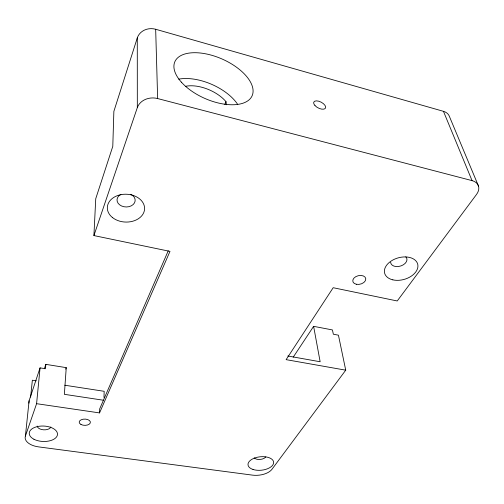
<?xml version="1.0" encoding="UTF-8"?>
<svg xmlns="http://www.w3.org/2000/svg" width="504" height="504" viewBox="0 0 504 504"><rect width="100%" height="100%" fill="white"/><g stroke="black" fill="none" stroke-linecap="round" stroke-linejoin="round"><path stroke-width="0.76" d="M103.975 397.429L104.171 391.306L64.789 385.226M293.221 357.166L313.614 326.34L332.426 329.931L333.352 334.215L338.436 335.179L345.731 370.175L271.914 469.356A15.107 7.869 -5.9 0 1 252.498 475.133L38.625 446.891A16.607 9.003 2.3 0 1 25.414 436.042L36.59 403.685L99.546 412.915L99.691 408.864L168.254 250.765M99.546 412.915L169.98 251.376L93.914 235.57L95.741 198.721L112.789 146.362L113.866 111.378L137.283 37.958A14.711 13.123 4.6 0 1 155.667 29.264L443.457 111.327A13.835 10.143 -25 0 1 449.524 116.726L478.485 186.045M44.365 368.745L45.839 364.361L66.245 367.643L64.361 394.323L103.629 400.264M45.839 364.361L45.436 368.733L40.062 367.876L29.1 400.749L25.414 436.042M28.879 403.15L29.1 400.749M36.59 403.685L40.062 367.876M30.618 397.089L32.357 380.218L36.219 380.816M93.914 235.57L137.327 107.629L137.283 37.958M65.709 369.117L66.245 367.643M224.841 104.429L226.012 101.695A29.169 15.555 23.6 0 0 185.837 86.253M345.731 370.175L286.121 359.648L333.182 287.715L397.24 300.97L476.519 194.45A15.101 10.231 -21.8 0 0 472.053 180.621L443.457 111.327M287.822 356L320.147 361.752L313.614 326.34M137.327 107.629A16.223 13.514 1.6 0 1 157.645 98.551L472.053 180.621M254.23 457.884L255.068 458.571A6.287 3.339 -6 0 0 265.784 456.945M226.012 101.695L226.384 104.775M155.667 29.264L157.645 98.551M130.706 194.298A9.085 6.848 2.3 0 1 133.188 204.523A9.085 6.848 2.3 0 1 119.467 204.693A9.085 6.848 2.3 0 1 120.891 194.418M50.847 426.983A6.911 3.818 2.4 0 1 43.634 429.817A6.911 3.818 2.4 0 1 37.189 426.088M405.827 256.838A8.36 5.506 -15.9 0 1 401.089 265.866A8.36 5.506 -15.9 0 1 390.625 262.25M178.706 79.147A41.152 21.949 23.6 0 1 237.712 104.429M314.987 105.582A6.583 3.251 27.5 0 0 325.294 108.379A6.583 3.251 27.5 0 0 318.66 101.184A6.583 3.251 27.5 0 0 314.987 105.582M112.537 217.596A18.648 13.929 2.1 0 0 143.873 212.297A18.648 13.929 2.1 0 0 121.47 194.557A18.648 13.929 2.1 0 0 112.537 217.596M33.938 439.249A14.15 7.724 2.3 0 0 57.21 435.739A14.15 7.724 2.3 0 0 38.965 426.289A14.15 7.724 2.3 0 0 33.938 439.249M392.83 279.852A17.142 11.176 -15.7 0 0 417.936 265.967A17.142 11.176 -15.7 0 0 392.704 260.096A17.142 11.176 -15.7 0 0 392.83 279.852M356.296 284.256A6.621 4.353 -13.3 0 0 365.791 278.857A6.621 4.353 -13.3 0 0 355.742 276.683A6.621 4.353 -13.3 0 0 356.296 284.256M80.955 424.462A5.601 3.137 0.9 0 0 90.248 423.014A5.601 3.137 0.9 0 0 83.21 419.196A5.601 3.137 0.9 0 0 80.955 424.462M181.377 82.158A42.21 21.508 23.8 0 0 249.581 99.383A42.21 21.508 23.8 0 0 209.494 54.671A42.21 21.508 23.8 0 0 181.377 82.158M253.008 469.463A12.871 6.741 -6 0 0 273.527 463.428A12.871 6.741 -6 0 0 255.925 457.613A12.871 6.741 -6 0 0 253.008 469.463"/></g></svg>
